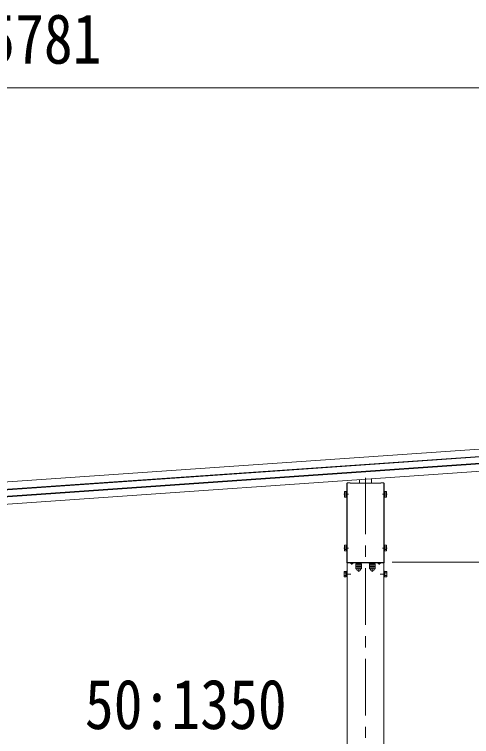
# Model space of a CAD drawing. Units: millimetres, scale not verified. Extents: x -11181 to 11305, y -7804 to 7716.
# Drawn here: x 5663 to 7276, y -2219 to 333 of the extents above; entities that cross this region are included whole.
import ezdxf
from ezdxf.enums import TextEntityAlignment as Align

# ---------------------------------------------------------------- set-up
doc = ezdxf.new("R2010")
doc.units = ezdxf.units.MM
doc.header["$LTSCALE"] = 40
for name, pattern in [('CHAIN1', [8, 5, -1, 1, -1]), ('DASHED1', [1.8, 1.2, -0.6]), ('USER5', [13, 10, -1, 1, -1])]:
    doc.linetypes.add(name, pattern=pattern)
for name, color, linetype, lineweight in [('0-0_0', 7, 'CHAIN1', 9), ('0-2_TEXT1', 4, 'Continuous', 9), ('0-3_OTH_LINE', 6, 'Continuous', 9), ('0-6_PARTS1', 6, 'Continuous', 9)]:
    doc.layers.add(name, color=color, linetype=linetype, lineweight=lineweight)
doc.styles.add('ＭＳ ゴシック', font='')
doc.styles.get('ＭＳ ゴシック').set_extended_font_data('MS Gothic')

msp = doc.modelspace()

# ---------------------------------------------------------------- linework, layer by layer
at = {"layer": '0-0_0'}
for p, q in [((6901.83, -1304.52), (6901.83, -4576.35)), ((6850.23, -1645.35), (6835.33, -1645.35)), ((6953.43, -1645.35), (6968.33, -1645.35))]:
    msp.add_line(p, q, dxfattribs=at)
at = {"layer": '0-2_TEXT1'}
for p, q in [((2422.15, -1544.57), (7320.81, -1202.02)), ((2423.96, -1570.47), (7322.62, -1227.92)), ((2424.06, -1571.86), (7322.72, -1229.32)), ((2425.68, -1595.09), (7324.34, -1252.54)), ((2425.78, -1596.5), (7324.44, -1253.96)), ((2427.59, -1622.38), (7326.25, -1279.83)), ((6835.83, -1323.35), (6837.33, -1323.35)), ((6835.83, -1323.35), (6835.83, -1354.75)), ((6836.83, -1324.35), (6836.83, -1602.35)), ((6836.91, -1324.35), (6836.91, -1602.35)), ((6847.83, -1322.85), (6838.33, -1322.85)), ((6847.75, -1322.93), (6838.33, -1322.93)), ((6847.83, -1322.85), (6847.75, -1322.93)), ((6847.75, -1323.93), (6847.75, -1322.93)), ((6847.83, -1323.85), (6847.75, -1323.93)), ((6955.91, -1323.93), (6847.75, -1323.93)), ((6847.83, -1323.85), (6847.83, -1322.85)), ((6955.83, -1323.85), (6847.83, -1323.85)), ((6880.83, -1323.85), (6880.83, -1310.98)), ((6880.83, -1323.85), (6880.83, -1310.98)), ((6880.83, -1323.85), (6922.83, -1323.85)), ((6922.83, -1323.85), (6922.83, -1308.04)), ((6922.83, -1323.85), (6922.83, -1308.04)), ((6955.83, -1322.85), (6955.91, -1322.93)), ((6965.33, -1322.85), (6955.83, -1322.85)), ((6955.83, -1322.85), (6955.83, -1323.85)), ((6955.83, -1323.85), (6955.91, -1323.93)), ((6965.33, -1322.93), (6955.91, -1322.93)), ((6955.91, -1322.93), (6955.91, -1323.93)), ((6967.83, -1323.35), (6966.45, -1323.35)), ((6966.75, -1602.35), (6966.75, -1324.35)), ((6966.83, -1602.35), (6966.83, -1324.35)), ((6967.83, -1323.35), (6967.83, -1354.75)), ((6827.43, -1354.85), (6828.19, -1353.53)), ((6827.43, -1371.85), (6827.43, -1354.85)), ((6827.43, -1371.85), (6828.19, -1373.16)), ((6834.43, -1353.53), (6828.19, -1353.53)), ((6834.43, -1358.44), (6828.19, -1358.44)), ((6834.43, -1368.26), (6828.19, -1368.26)), ((6834.43, -1373.16), (6828.19, -1373.16)), ((6834.43, -1373.16), (6834.43, -1353.53)), ((6835.83, -1371.95), (6835.83, -1544.75)), ((6967.83, -1371.95), (6967.83, -1544.75)), ((6969.23, -1353.53), (6975.47, -1353.53)), ((6969.23, -1373.16), (6969.23, -1353.53)), ((6969.23, -1358.44), (6975.47, -1358.44)), ((6969.23, -1368.26), (6975.47, -1368.26)), ((6969.23, -1373.16), (6975.47, -1373.16)), ((6976.23, -1354.85), (6975.47, -1353.53)), ((6976.23, -1371.85), (6975.47, -1373.16)), ((6976.23, -1371.85), (6976.23, -1354.85)), ((6827.43, -1544.85), (6828.19, -1543.53)), ((6827.43, -1561.85), (6827.43, -1544.85)), ((6834.43, -1543.53), (6828.19, -1543.53)), ((6834.43, -1548.44), (6828.19, -1548.44)), ((6834.43, -1563.16), (6834.43, -1543.53)), ((6969.23, -1543.53), (6975.47, -1543.53)), ((6969.23, -1563.16), (6969.23, -1543.53)), ((6969.23, -1548.44), (6975.47, -1548.44)), ((6976.23, -1544.85), (6975.47, -1543.53)), ((6976.23, -1561.85), (6976.23, -1544.85)), ((6827.43, -1561.85), (6828.19, -1563.16)), ((6834.43, -1558.26), (6828.19, -1558.26)), ((6834.43, -1563.16), (6828.19, -1563.16)), ((6835.83, -1561.95), (6835.83, -1603.35)), ((6967.83, -1561.95), (6967.83, -1603.35)), ((6969.23, -1558.26), (6975.47, -1558.26)), ((6969.23, -1563.16), (6975.47, -1563.16)), ((6976.23, -1561.85), (6975.47, -1563.16)), ((6836.83, -1605.35), (6836.83, -4576.35)), ((6838.33, -1603.77), (6965.33, -1603.77)), ((6838.33, -1603.85), (6965.33, -1603.85)), ((6859.73, -1606.05), (6847.93, -1606.05)), ((6847.93, -1606.3), (6847.93, -1606.05)), ((6847.93, -1606.3), (6859.73, -1606.3)), ((6859.73, -1606.3), (6859.73, -1606.05)), ((6943.93, -1606.05), (6955.73, -1606.05)), ((6943.93, -1606.3), (6943.93, -1606.05)), ((6955.73, -1606.3), (6943.93, -1606.3)), ((6955.73, -1606.3), (6955.73, -1606.05)), ((6966.83, -1605.35), (6966.83, -4576.35)), ((6869.33, -1618.55), (6868.02, -1619.31)), ((6868.02, -1619.31), (6868.02, -1625.79)), ((6869.33, -1626.55), (6868.02, -1625.79)), ((6869.33, -1618.55), (6886.33, -1618.55)), ((6869.33, -1626.55), (6886.33, -1626.55)), ((6872.93, -1619.31), (6872.93, -1625.79)), ((6882.74, -1619.31), (6882.74, -1625.79)), ((6886.33, -1618.55), (6887.65, -1619.31)), ((6886.33, -1626.55), (6887.65, -1625.79)), ((6887.65, -1619.31), (6887.65, -1625.79)), ((6917.33, -1618.55), (6916.02, -1619.31)), ((6916.02, -1619.31), (6916.02, -1625.79)), ((6917.33, -1626.55), (6916.02, -1625.79)), ((6917.33, -1618.55), (6934.33, -1618.55)), ((6917.33, -1626.55), (6934.33, -1626.55)), ((6920.93, -1619.31), (6920.93, -1625.79)), ((6930.74, -1619.31), (6930.74, -1625.79)), ((6934.33, -1618.55), (6935.65, -1619.31)), ((6934.33, -1626.55), (6935.65, -1625.79)), ((6935.65, -1619.31), (6935.65, -1625.79)), ((6826.03, -1636.85), (6826.79, -1635.53)), ((6826.03, -1636.85), (6826.03, -1653.85)), ((6826.03, -1653.85), (6826.79, -1655.16)), ((6833.03, -1635.53), (6826.79, -1635.53)), ((6833.03, -1640.44), (6826.79, -1640.44)), ((6833.03, -1650.26), (6826.79, -1650.26)), ((6833.03, -1655.16), (6826.79, -1655.16)), ((6833.03, -1635.53), (6833.03, -1655.16)), ((6833.03, -1636.75), (6833.03, -1653.95)), ((6833.03, -1636.75), (6834.83, -1636.75)), ((6833.03, -1653.95), (6834.83, -1653.95)), ((6970.63, -1636.75), (6968.83, -1636.75)), ((6970.63, -1653.95), (6968.83, -1653.95)), ((6970.63, -1635.53), (6976.87, -1635.53)), ((6970.63, -1635.53), (6970.63, -1655.16)), ((6970.63, -1636.75), (6970.63, -1653.95)), ((6970.63, -1640.44), (6976.87, -1640.44)), ((6970.63, -1650.26), (6976.87, -1650.26)), ((6970.63, -1655.16), (6976.87, -1655.16)), ((6977.63, -1636.85), (6976.87, -1635.53)), ((6977.63, -1653.85), (6976.87, -1655.16)), ((6977.63, -1636.85), (6977.63, -1653.85))]:
    msp.add_line(p, q, dxfattribs=at)
at = {"layer": '0-2_TEXT1', "linetype": 'USER5'}
for p, q in [((6824.93, -1363.35), (6841.53, -1363.35)), ((6978.73, -1363.35), (6962.13, -1363.35)), ((6824.93, -1553.35), (6841.53, -1553.35)), ((6978.73, -1553.35), (6962.13, -1553.35)), ((6853.83, -1612.42), (6853.83, -1603.85)), ((6877.83, -1603.85), (6877.83, -1637.3)), ((6925.83, -1603.85), (6925.83, -1637.3)), ((6949.83, -1612.42), (6949.83, -1603.85))]:
    msp.add_line(p, q, dxfattribs=at)
at = {"layer": '0-2_TEXT1', "linetype": 'DASHED1'}
for p, q in [((6851.33, -1608.63), (6852.69, -1605.91)), ((6853.83, -1605.3), (6852.69, -1605.91)), ((6853.83, -1605.3), (6854.98, -1605.91)), ((6856.33, -1608.63), (6854.98, -1605.91)), ((6947.33, -1608.63), (6948.69, -1605.91)), ((6949.83, -1605.3), (6948.69, -1605.91)), ((6949.83, -1605.3), (6950.98, -1605.91)), ((6952.33, -1608.63), (6950.98, -1605.91)), ((6868.02, -1610.55), (6868.02, -1617.79)), ((6887.65, -1610.55), (6868.02, -1610.55)), ((6869.33, -1618.55), (6868.02, -1617.79)), ((6868.63, -1610.55), (6868.63, -1608.05)), ((6868.63, -1610.55), (6887.03, -1610.55)), ((6886.33, -1618.55), (6869.33, -1618.55)), ((6872.93, -1610.55), (6872.93, -1617.79)), ((6882.74, -1610.55), (6882.74, -1617.79)), ((6886.33, -1618.55), (6887.65, -1617.79)), ((6887.03, -1610.55), (6887.03, -1608.05)), ((6887.65, -1610.55), (6887.65, -1617.79)), ((6916.02, -1610.55), (6916.02, -1617.79)), ((6935.65, -1610.55), (6916.02, -1610.55)), ((6917.33, -1618.55), (6916.02, -1617.79)), ((6916.63, -1610.55), (6916.63, -1608.05)), ((6916.63, -1610.55), (6935.03, -1610.55)), ((6934.33, -1618.55), (6917.33, -1618.55)), ((6920.93, -1610.55), (6920.93, -1617.79)), ((6930.74, -1610.55), (6930.74, -1617.79)), ((6934.33, -1618.55), (6935.65, -1617.79)), ((6935.03, -1610.55), (6935.03, -1608.05)), ((6935.65, -1610.55), (6935.65, -1617.79))]:
    msp.add_line(p, q, dxfattribs=at)
at = {"layer": '0-2_TEXT1'}
for points in [[(6836.83, -1374.35), (6836.23, -1374.35), (6836.23, -1352.35), (6836.83, -1352.35)], [(6966.83, -1374.35), (6967.43, -1374.35), (6967.43, -1352.35), (6966.83, -1352.35)], [(6836.83, -1564.35), (6836.23, -1564.35), (6836.23, -1542.35), (6836.83, -1542.35)], [(6966.83, -1564.35), (6967.43, -1564.35), (6967.43, -1542.35), (6966.83, -1542.35)], [(6837.21, -1603.35), (6835.83, -1603.35), (6835.83, -1605.35), (6967.83, -1605.35), (6967.83, -1603.35), (6966.45, -1603.35)], [(6843.83, -1605.35), (6843.83, -1606.05), (6959.83, -1606.05), (6959.83, -1605.35)]]:
    msp.add_lwpolyline(points, dxfattribs=at)
for points in [[(6836.23, -1371.95), (6834.43, -1371.95), (6834.43, -1354.75), (6836.23, -1354.75)], [(6967.43, -1371.95), (6969.23, -1371.95), (6969.23, -1354.75), (6967.43, -1354.75)], [(6836.23, -1561.95), (6834.43, -1561.95), (6834.43, -1544.75), (6836.23, -1544.75)], [(6967.43, -1561.95), (6969.23, -1561.95), (6969.23, -1544.75), (6967.43, -1544.75)], [(6836.83, -1655.35), (6836.83, -1635.35), (6834.83, -1635.35), (6834.83, -1655.35)], [(6966.83, -1655.35), (6966.83, -1635.35), (6968.83, -1635.35), (6968.83, -1655.35)]]:
    msp.add_lwpolyline(points, close=True, dxfattribs=at)
at = {"layer": '0-2_TEXT1', "linetype": 'DASHED1'}
for points in [[(6888.33, -1606.05), (6867.33, -1606.05), (6867.33, -1608.05), (6888.33, -1608.05)], [(6936.33, -1606.05), (6915.33, -1606.05), (6915.33, -1608.05), (6936.33, -1608.05)]]:
    msp.add_lwpolyline(points, close=True, dxfattribs=at)
at = {"layer": '0-2_TEXT1'}
for centre, radius, start, end in [((6838.33, -1324.35), 1.5, 90, 180), ((6838.33, -1324.35), 1.42, 90, 180), ((6965.33, -1324.35), 1.5, 0, 90), ((6965.33, -1324.35), 1.42, 0, 90), ((6831.78, -1355.99), 4.34, 145.61572, 214.38421), ((6843.67, -1363.35), 16.24, 162.41201, 197.58792), ((6831.78, -1370.71), 4.34, 145.61572, 214.38421), ((6959.99, -1363.35), 16.24, 342.41208, 17.58799), ((6971.89, -1355.99), 4.34, 325.61579, 34.38428), ((6971.89, -1370.71), 4.34, 325.61579, 34.38428), ((6831.78, -1545.99), 4.34, 145.61572, 214.38421), ((6843.67, -1553.35), 16.24, 162.41201, 197.58792), ((6959.99, -1553.35), 16.24, 342.41208, 17.58799), ((6971.89, -1545.99), 4.34, 325.61579, 34.38428), ((6831.78, -1560.71), 4.34, 145.61572, 214.38421), ((6971.89, -1560.71), 4.34, 325.61579, 34.38428), ((6838.33, -1602.35), 1.5, 180, 270), ((6838.33, -1602.35), 1.42, 180, 270), ((6853.83, -1601.35), 7.7, 219.98312, 320.01688), ((6949.83, -1601.35), 7.7, 219.98312, 320.01688), ((6965.33, -1602.35), 1.42, 270, 0), ((6965.33, -1602.35), 1.5, 270, 0), ((6870.47, -1622.89), 4.34, 55.61575, 124.38425), ((6870.47, -1622.2), 4.34, 235.61575, 304.38425), ((6869.85, -1627.05), 0.5, 3.58332, 90), ((6877.83, -1626.55), 7.5, 183.58332, 356.41668), ((6877.83, -1634.79), 16.24, 72.41205, 107.58795), ((6877.83, -1610.31), 16.24, 252.41205, 287.58795), ((6885.19, -1622.89), 4.34, 55.61575, 124.38425), ((6885.19, -1622.2), 4.34, 235.61575, 304.38425), ((6885.82, -1627.05), 0.5, 90, 176.41668), ((6918.47, -1622.89), 4.34, 55.61575, 124.38425), ((6918.47, -1622.2), 4.34, 235.61575, 304.38425), ((6917.85, -1627.05), 0.5, 3.58332, 90), ((6925.83, -1626.55), 7.5, 183.58332, 356.41668), ((6925.83, -1634.79), 16.24, 72.41205, 107.58795), ((6925.83, -1610.31), 16.24, 252.41205, 287.58795), ((6933.19, -1622.89), 4.34, 55.61575, 124.38425), ((6933.19, -1622.2), 4.34, 235.61575, 304.38425), ((6933.82, -1627.05), 0.5, 90, 176.41668), ((6830.38, -1637.99), 4.34, 145.61575, 214.38425), ((6842.27, -1645.35), 16.24, 162.41205, 197.58795), ((6830.38, -1652.71), 4.34, 145.61575, 214.38425), ((6961.39, -1645.35), 16.24, 342.41205, 17.58795), ((6973.29, -1637.99), 4.34, 325.61575, 34.38425), ((6973.29, -1652.71), 4.34, 325.61575, 34.38425)]:
    msp.add_arc(centre, radius, start, end, dxfattribs=at)
at = {"layer": '0-2_TEXT1', "linetype": 'DASHED1'}
for centre, radius, start, end in [((6870.47, -1614.2), 4.34, 235.61575, 304.38425), ((6877.83, -1602.31), 16.24, 252.41205, 287.58795), ((6885.19, -1614.2), 4.34, 235.61575, 304.38425), ((6918.47, -1614.2), 4.34, 235.61575, 304.38425), ((6925.83, -1602.31), 16.24, 252.41205, 287.58795), ((6933.19, -1614.2), 4.34, 235.61575, 304.38425)]:
    msp.add_arc(centre, radius, start, end, dxfattribs=at)
at = {"layer": '0-6_PARTS1'}
for p, q in [((2317.83, 73.8), (7382.83, 73.8)), ((9190.07, -1603.35), (6995.83, -1603.35))]:
    msp.add_line(p, q, dxfattribs=at)

# ---------------------------------------------------------------- texts
at = {"layer": '0-3_OTH_LINE', "color": 7, "style": 'ＭＳ ゴシック', "width": 0.85}
msp.add_text('50:5065 54:5413 57:5781', height=176, dxfattribs=at).set_placement((3629.36, 105.96), align=Align.BOTTOM_LEFT)
at = {"layer": '0-6_PARTS1', "color": 7, "style": 'ＭＳ ゴシック', "width": 0.85}
msp.add_text('50:1350', height=176, dxfattribs=at).set_placement((5911.2, -2245.75), align=Align.BOTTOM_LEFT)

doc.saveas('drawing.dxf')
